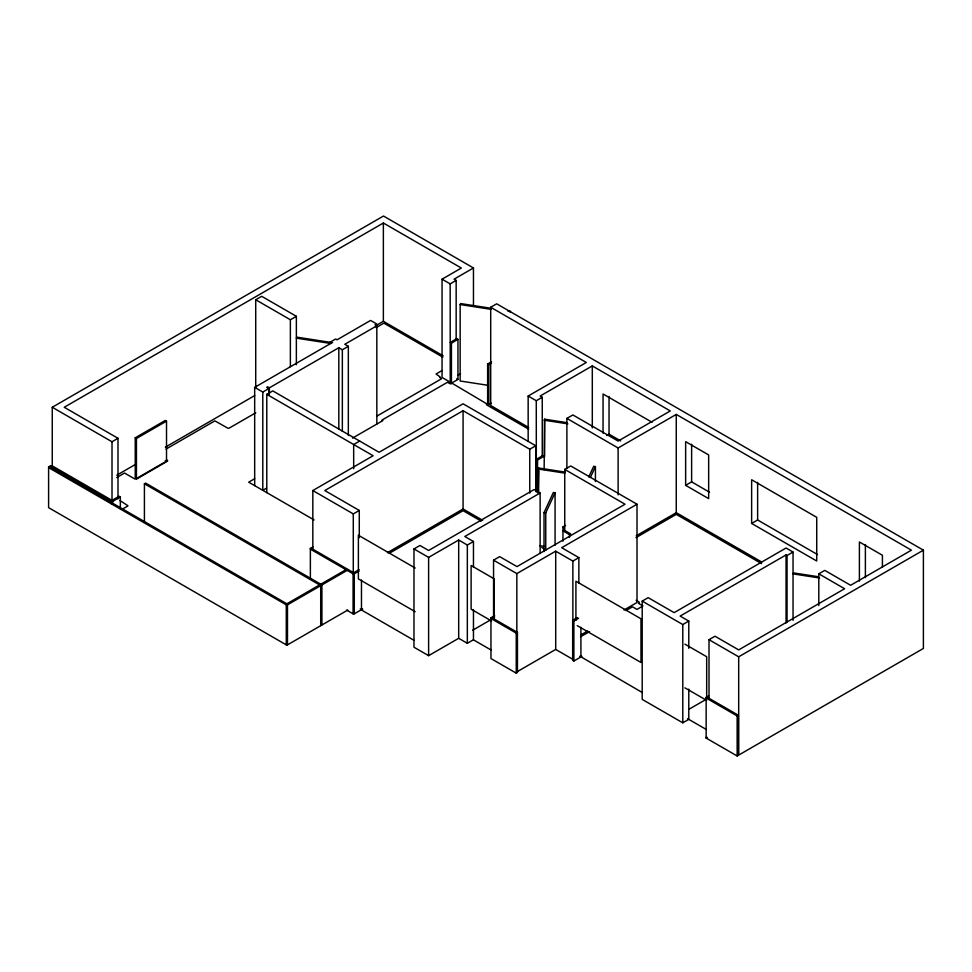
<?xml version="1.0" encoding="UTF-8"?>
<svg xmlns="http://www.w3.org/2000/svg" width="972" height="972" viewBox="0 0 972 972"><rect width="100%" height="100%" fill="white"/><g stroke="black" fill="none" stroke-linecap="round" stroke-linejoin="round"><path stroke-width="1.46" d="M254.676 485.636L254.676 387.366L331.063 343.262L329.666 342.46L335.656 338.997L337.053 339.799L370.587 320.444L376.577 323.895L375.071 324.77L376.832 325.79L376.832 424.071M488.041 385.313L460.157 381L460.157 304.552L460.619 303.568L491.443 308.331M510.057 312.279L510.519 311.283L507.578 310.833M544.138 469.658L544.599 419.199L566.858 422.638M538.184 492.986L538.646 468.006L565.327 472.137M544.028 551.561L544.028 512.596L553.36 492.5L555.073 492.768L555.073 545.231M545.754 550.322L545.754 512.864L555.073 492.768M588.74 476.997L593.698 466.305L595.423 466.572L595.423 481.565M590.466 477.264L595.423 466.572M52.257 467.739L52.257 407.256L383.49 216.027L473.461 267.968L473.461 305.767M450.17 382.142L442.053 377.452L442.053 279.183L461.348 268.041L383.369 223.013L64.237 407.268L118.001 438.299L118.001 498.782M255.721 387.451L255.721 299.753L261.699 296.302L296.363 316.313L296.363 364.694M255.721 299.753L290.373 319.764L296.363 316.313M48.6 466.925L50.726 465.685L51.929 466.378L49.803 467.617L48.6 466.925L48.6 507.651L286.278 644.873L287.481 644.181M52.257 407.256L112.011 441.762L118.001 438.299M135.23 437.801L165.313 420.439L166.516 421.131L166.516 461.165L136.432 478.528L135.23 477.835L135.23 437.801L136.432 438.493L166.516 421.131M473.461 267.968L454.033 279.183L456.16 280.41L456.16 339.374M116.774 475.211L135.157 464.592M165.362 447.156L254.664 395.592M375.484 325.839L383.369 321.295L443.147 355.813M268.782 394.644L268.782 388.593L266.656 387.366L267.604 386.807L269.365 387.84L338.815 347.733L342.351 349.774L348.341 346.324L348.341 435.517M376.832 325.79L344.805 344.282L348.341 346.324M254.676 387.366L262.792 392.044L268.782 388.593M442.053 279.183L450.17 283.873L456.16 280.41M116.701 477.556L124.525 473.036L134.756 478.941L136.639 479.05L167.536 461.105A1.64 0.948 0 0 0 167.536 460.546L167.111 460.133M166.005 449.088L214.885 420.864L227.837 428.178A1.762 1.021 0 0 0 228.323 428.227L228.979 428.154A1.762 1.021 0 0 0 229.404 427.996L255.77 412.784M376.079 327.649L383.891 323.141L442.831 357.161M266.79 492.634L266.79 394.353L272.78 390.902L379.104 452.284L463.073 403.805L535.742 445.759L535.742 491.115M111.416 503.69L111.416 500.726L119.131 496.267L120.334 496.959L120.334 508.83M111.416 500.726L112.618 501.418L120.334 496.959M144.415 522.341L144.415 483.789L145.618 483.096L321.914 584.877L321.914 624.923M122.399 509.146L127.66 506.084A1.677 0.972 0 0 0 127.915 505.732L119.884 500.483M528.683 427.473L490.702 405.543L490.702 307.261L496.692 303.811L923.4 550.176L923.4 648.446L738.684 755.086L738.684 656.817L923.4 550.176M457.958 339.374L456.755 338.681L450.23 342.448L451.433 343.14L457.958 339.374L457.958 379.42L451.433 383.187L450.23 382.494L450.17 283.873M254.676 478.722L248.686 482.185L314.065 519.923M442.053 370.539L436.063 374.001L440.109 376.917A1.64 0.948 0 0 0 439.83 377.452L441.47 378.813L377.464 415.773L376.577 415.263M457.909 375.216L460.509 373.722M352.496 438.117L382.822 420.609L381.935 420.098L447.46 382.275L449.757 383.588A1.604 0.923 0 0 0 450.182 383.733L450.34 383.77A1.762 1.021 0 0 0 451.324 383.77L452.296 383.369L486.814 403.878A1.701 0.984 0 0 0 486.814 404.972L528.695 429.174M266.389 488.248L262.792 490.325L262.792 392.044M491.443 403.271L488.831 404.777L487.628 404.073L487.628 364.038L491.54 361.778M487.628 364.038L488.831 364.731L491.443 363.224M359.676 441.069L353.662 444.52L353.687 468.711M312.826 549.508L312.826 490.544L373.114 455.747L266.79 394.353M535.742 445.759L529.752 449.21L463.073 410.719L324.806 490.544L359.276 510.446L359.276 537.662M528.161 441.397L528.161 396.041L586.31 362.471L490.702 307.261M566.883 468.297L566.883 418.397L572.873 414.947L618.119 441.069L670.279 410.949L592.3 365.922L540.128 396.041L542.255 397.269L542.255 456.245M528.161 396.041L536.277 400.731L542.255 397.269M312.826 490.544L353.286 513.909L359.276 510.446M310.372 578.79L310.372 548.439L312.96 546.944M286.278 604.147L346.567 569.337L347.769 570.029L287.481 604.839L286.278 604.147L286.278 644.873M537.54 460.011L544.053 456.245L542.862 455.552L536.337 459.319L537.54 460.011L537.54 492.634M387.415 552.679L463.073 509L482.683 520.312M359.069 569.641L353.091 573.103L354.282 573.796L359.081 571.026M354.282 573.103L311.562 548.439L310.372 549.131L353.091 573.796L354.282 573.103L354.282 613.83L353.091 613.138M389.152 553.372L463.073 510.689L481.237 521.162M606.65 435.578L609.043 434.192L620.658 440.899M473.461 609.529L473.461 639.758L467.338 643.294L458.687 638.3L428.616 655.663L413.975 647.218L413.975 548.937L419.965 545.486L428.616 550.48L534.138 489.548L540.128 493.011L540.128 553.481M564.744 531.405L564.744 469.415L570.734 465.965L637.012 504.225L637.012 602.506L624.024 610.003M413.975 548.937L428.616 557.393L458.687 540.031L467.338 545.025L473.461 541.489L473.461 567.186M540.128 493.011L464.81 536.495L473.461 541.489M566.883 418.397L618.119 447.983L676.269 414.412L911.42 550.176L850.609 585.278L824.791 570.382L818.801 573.832L818.801 605.58M286.278 644.181L287.481 644.873L347.769 610.064M346.615 610.1L353.091 613.83L354.282 613.138M354.282 613.83L361.475 609.687L361.475 580.029M493.557 619.128L493.557 560.164L499.669 556.628L516.983 566.615L625.032 504.225L564.744 469.415M562.958 541.222L562.958 526.921L565.558 525.415M569.471 534.612L570.673 533.92L564.149 530.153L562.958 530.846L569.471 534.612L569.471 537.577M493.557 560.164L516.837 573.602L555.705 551.173L572.873 561.075L578.862 557.624L578.862 583.322M637.012 504.225L561.695 547.71L578.862 557.624M685.637 485.332L708.661 498.624L708.661 454.945L685.637 441.653L685.637 485.332L691.627 481.869L709.536 492.209M517.444 632.42L516.241 633.112L490.957 618.508L492.16 617.815L517.444 632.42L517.444 672.454L516.241 673.146L490.957 658.554L490.957 617.815L494.687 615.665M494.639 617.074L492.16 618.508L490.957 617.815M472.599 630.269L490.933 619.686M636.21 535.815L676.269 512.681L761.659 561.986M635.967 537.638L676.269 514.37L761.55 563.614M580.916 627.28L580.916 656.938L573.869 661.009L572.666 660.316L572.666 620.282L577.368 617.56M572.666 620.282L573.869 620.974L578.571 618.253M751.635 523.434L816.723 561.014L816.723 517.335L751.635 479.755L751.635 523.434L757.625 519.984L817.501 554.55M572.873 561.075L572.873 659.356L555.705 649.442L516.837 671.883L516.837 573.602M581.171 634.74L587.659 630.998M580.503 636.818L589.603 631.569M625.992 610.55L632.493 606.807L637.012 609.42L643.002 605.957L638.47 603.345L639.163 602.786A1.762 1.021 0 0 0 639.236 602.494L639.163 602.215A1.762 1.021 0 0 0 638.859 601.875L636.15 600.319M688.784 689.124L688.784 719.365L682.794 722.816L642.2 699.39L642.2 601.109L648.19 597.659L674.143 612.639L786.056 548.014L793.043 552.047L793.043 620.355M793.043 552.047L787.053 555.51L786.056 554.939L680.133 616.09L688.784 621.084L688.784 648.3M642.2 601.109L682.794 624.546L688.784 621.084M709.013 698.649L709.013 639.685L714.991 636.223L738.684 649.904L844.619 588.74L818.801 573.832M738.356 715.246L737.153 715.939L706.146 698.03L707.349 697.337L738.356 715.246L738.356 755.28L737.153 755.973L706.146 738.076L706.146 697.337L708.673 695.879M689.282 709.086L706.292 699.269M706.146 738.076L707.349 737.384M460.157 304.552L490.982 309.327M332.606 342.691L296.825 337.15L296.363 338.147L330.662 343.456M544.138 420.196L567.879 423.865M538.184 469.002L564.866 473.133M544.028 512.596L545.754 512.864M818.606 576.773L793.504 572.897L793.043 573.893L819.615 578M539.667 545.669L544.113 546.361M652.103 422.298L603.053 393.976L603.053 433.135M456.755 378.728L457.958 379.42M562.958 526.921L564.149 527.614L564.149 530.591M709.013 639.685L738.684 656.817M541.732 547.491L544.284 548.961M684.932 644.169L706.68 656.72L706.68 697.386M706.146 697.337L707.349 698.03M577.21 625.64L640.985 662.467L640.985 618.787L575.91 581.22L575.91 620.379M684.932 687.848L706.68 700.399M579.725 656.246L580.916 656.938M642.2 692.477L581.633 657.206A1.762 1.021 0 0 0 581.888 656.963L581.523 655.906M687.581 718.673L706.413 729.547M415.178 568.025L358.389 535.232L358.389 578.911L415.178 611.704M706.146 737.384L707.349 738.076M491.577 620.999L471.116 609.189L471.116 565.51L494.141 578.802L494.141 616.455M165.313 460.473L166.516 461.165M473.388 639.807L491.03 649.989M310.372 548.439L311.562 549.131M144.415 483.789L320.711 585.569L320.711 625.616M360.272 608.994L361.475 609.687M413.975 640.305L361.803 610.185L362.495 609.626A1.762 1.021 0 0 0 362.568 609.335L362.435 608.97M362.07 608.642L362.179 608.715A1.762 1.021 0 0 1 362.435 608.934M882.418 567.308L882.418 555.267L859.394 541.975L859.394 581.135M865.384 544.539L865.384 577.672M787.053 555.51L787.053 622.031M786.056 554.939L786.056 622.967M757.625 482.331L757.625 519.984M737.153 715.939L737.153 755.973M691.627 444.216L691.627 481.869M682.794 624.546L682.794 722.816M676.269 414.412L676.269 512.681M618.119 447.983L618.119 494.857M609.043 396.54L609.043 434.192M592.3 365.922L592.3 427.911M573.869 620.974L573.869 661.009M555.705 551.173L555.705 649.442M544.599 419.199L544.599 456.67M538.646 468.006L538.646 491.99M536.277 400.731L536.337 491.941M529.752 449.21L529.752 493.059M516.241 633.112L516.241 673.146M488.831 364.731L488.831 404.777M467.338 545.025L467.338 643.294M463.073 410.719L463.073 509M458.687 540.031L458.687 638.3M451.433 343.14L451.433 383.187M428.616 557.393L428.616 655.663M383.369 223.013L383.369 321.295M353.286 513.909L353.286 572.873M353.091 573.796L353.091 613.83M342.351 349.774L342.351 431.422M338.815 347.733L338.815 429.381M290.373 319.764L290.373 366.638M287.481 604.839L287.481 644.873M269.365 387.84L269.365 393.879M136.432 438.493L136.432 478.528M112.618 501.418L112.618 504.383M112.011 441.762L112.011 500.726M49.803 466.925L48.6 467.617L286.278 604.839L287.481 604.147L49.803 466.925M51.929 465.685L50.726 466.378L111.416 501.418L112.618 500.726L51.929 465.685"/></g></svg>
